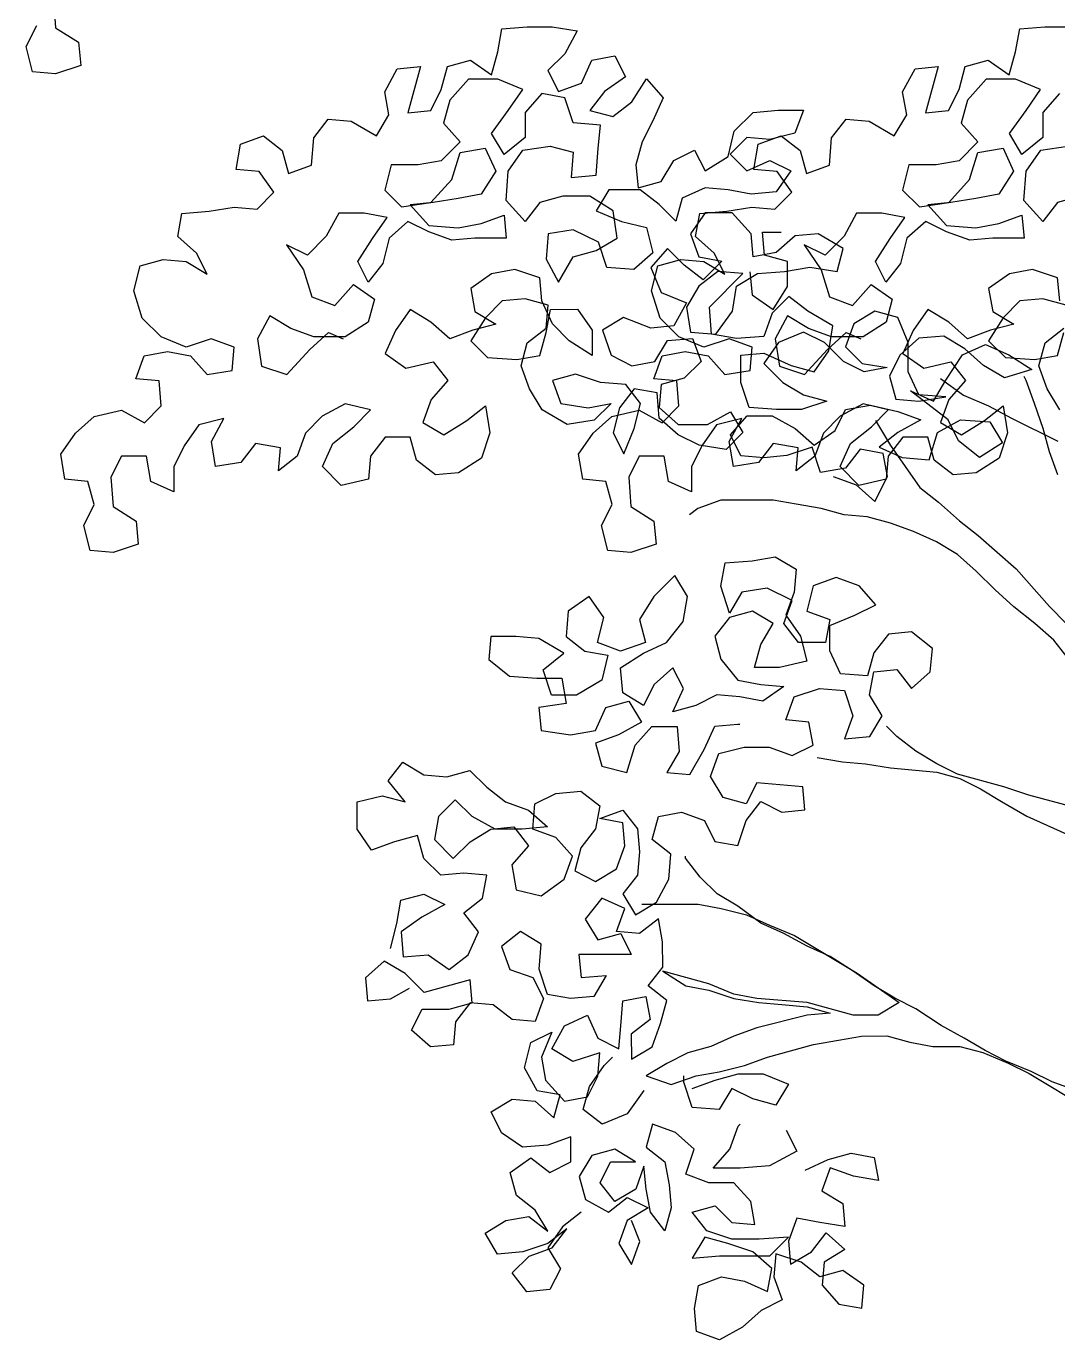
# Model space of a CAD drawing. Header units: millimetres. Extents: x 87938 to 265635, y 330093 to 434310.
# Drawn here: x 104933 to 106583, y 370628 to 372728 of the extents above; entities that cross this region are included whole.
import ezdxf

# ---------------------------------------------------------------- set-up
doc = ezdxf.new("R2010")
doc.units = ezdxf.units.MM

# ---------------------------------------------------------------- blocks, each defined once
blk = doc.blocks.new('A$C2800069E')
for p, q in [((61.8, 5793.3), (64.4, 5757.3)), ((28.4, 5734.1), (41.2, 5759.8)), ((64.4, 5757.3), (92.7, 5739.3)), ((608.3, 5727.6), (613.4, 5755.9)), ((613.4, 5755.9), (644.3, 5758.5)), ((644.3, 5758.5), (675.2, 5758.5)), ((675.2, 5758.5), (706.1, 5753.4)), ((706.1, 5753.4), (690.7, 5725.1)), ((1245.2, 5727.6), (1250.3, 5755.9)), ((1250.3, 5755.9), (1281.2, 5758.5)), ((1281.2, 5758.5), (1312.1, 5758.5)), ((36.1, 5703.2), (28.4, 5734.1)), ((92.7, 5739.3), (95.3, 5711)), ((546.6, 5709.5), (574.9, 5717.3)), ((574.9, 5717.3), (600.6, 5699.3)), ((600.6, 5699.3), (608.3, 5727.6)), ((690.7, 5725.1), (670.1, 5704.5)), ((711.3, 5689.1), (724.2, 5717.4)), ((724.2, 5717.4), (752.5, 5722.6)), ((752.5, 5722.6), (765.4, 5696.8)), ((1183.4, 5709.5), (1211.7, 5717.3)), ((1211.7, 5717.3), (1237.5, 5699.3)), ((1237.5, 5699.3), (1245.2, 5727.6)), ((64.5, 5700.6), (36.1, 5703.2)), ((95.3, 5711), (64.5, 5700.6)), ((469.4, 5678.6), (484.8, 5706.9)), ((484.8, 5706.9), (513.1, 5709.5)), ((513.1, 5709.5), (497.7, 5652.8)), ((538.9, 5681.2), (546.6, 5709.5)), ((670.1, 5704.5), (683, 5678.8)), ((1106.2, 5678.6), (1121.6, 5706.9)), ((1121.6, 5706.9), (1150, 5709.5)), ((1150, 5709.5), (1134.6, 5652.8)), ((1175.7, 5681.2), (1183.4, 5709.5)), ((572.3, 5694.1), (549.2, 5668.3)), ((608.3, 5694.1), (572.3, 5694.1)), ((639.3, 5681.3), (608.3, 5694.1)), ((683, 5678.8), (711.3, 5689.1)), ((765.4, 5696.8), (739.6, 5678.8)), ((773.1, 5666), (791.1, 5694.3)), ((791.1, 5694.3), (811.7, 5671.1)), ((1209.2, 5694.1), (1186, 5668.3)), ((1245.2, 5694.1), (1209.2, 5694.1)), ((1276.1, 5681.3), (1245.2, 5694.1)), ((474.5, 5650.2), (469.4, 5678.6)), ((526, 5655.4), (538.9, 5681.2)), ((549.2, 5668.3), (541.5, 5640)), ((621.3, 5655.5), (639.3, 5681.3)), ((662.4, 5676.2), (641.9, 5653)), ((690.7, 5671), (662.4, 5676.2)), ((701.1, 5640.2), (690.7, 5671)), ((739.6, 5678.8), (721.6, 5655.6)), ((811.7, 5671.1), (798.9, 5642.8)), ((1111.4, 5650.2), (1106.2, 5678.6)), ((1162.9, 5655.4), (1175.7, 5681.2)), ((1186, 5668.3), (1178.3, 5640)), ((1258.1, 5655.5), (1276.1, 5681.3)), ((1299.3, 5676.2), (1278.7, 5653)), ((497.7, 5652.8), (526, 5655.4)), ((600.7, 5627.2), (621.3, 5655.5)), ((641.9, 5653), (641.9, 5622.1)), ((721.6, 5655.6), (750, 5647.9)), ((750, 5647.9), (773.1, 5666)), ((899.3, 5630), (922.4, 5653.2)), ((922.4, 5653.2), (953.3, 5655.8)), ((953.3, 5655.8), (984.2, 5655.9)), ((984.2, 5655.9), (973.9, 5627.5)), ((1134.6, 5652.8), (1162.9, 5655.4)), ((1237.6, 5627.2), (1258.1, 5655.5)), ((1278.7, 5653), (1278.7, 5622.1)), ((381.9, 5621.8), (399.9, 5645)), ((399.9, 5645), (428.2, 5642.5)), ((428.2, 5642.5), (459.1, 5624.5)), ((459.1, 5624.5), (474.5, 5650.2)), ((541.5, 5640), (562.1, 5616.9)), ((734.5, 5637.6), (701.1, 5640.2)), ((732, 5609.3), (734.5, 5637.6)), ((798.9, 5642.8), (786, 5617.1)), ((1018.8, 5621.8), (1036.8, 5645)), ((1036.8, 5645), (1065.1, 5642.5)), ((1065.1, 5642.5), (1096, 5624.5)), ((1096, 5624.5), (1111.4, 5650.2)), ((1178.3, 5640), (1199, 5616.9)), ((291.8, 5614), (320.1, 5624.4)), ((320.1, 5624.4), (343.3, 5606.4)), ((379.3, 5588.4), (381.9, 5621.8)), ((616.2, 5601.5), (600.7, 5627.2)), ((641.9, 5622.1), (616.2, 5601.5)), ((891.6, 5599.1), (899.3, 5630)), ((914.7, 5622.3), (894.2, 5601.7)), ((943.1, 5619.8), (914.7, 5622.3)), ((928.7, 5614), (957, 5624.4)), ((973.9, 5627.5), (943.1, 5619.8)), ((957, 5624.4), (980.2, 5606.4)), ((1016.2, 5588.4), (1018.8, 5621.8)), ((1253, 5601.5), (1237.6, 5627.2)), ((1278.7, 5622.1), (1253, 5601.5)), ((286.7, 5583.1), (291.8, 5614)), ((343.3, 5606.4), (351, 5578.1)), ((562.1, 5616.9), (538.9, 5593.7)), ((551.8, 5570.5), (562.1, 5604)), ((562.1, 5604), (593, 5609.2)), ((593, 5609.2), (605.9, 5580.9)), ((621.3, 5580.9), (639.3, 5606.6)), ((639.3, 5606.6), (672.8, 5611.8)), ((672.8, 5611.8), (701.1, 5604.1)), ((701.1, 5604.1), (698.6, 5573.2)), ((729.4, 5575.8), (732, 5609.3)), ((786, 5617.1), (778.3, 5588.7)), ((824.7, 5593.9), (850.4, 5606.8)), ((850.4, 5606.8), (863.3, 5581.1)), ((923.5, 5583.1), (928.7, 5614)), ((980.2, 5606.4), (987.9, 5578.1)), ((1199, 5616.9), (1175.8, 5593.7)), ((1188.7, 5570.5), (1199, 5604)), ((1199, 5604), (1229.8, 5609.2)), ((1229.8, 5609.2), (1242.7, 5580.9)), ((1258.2, 5580.9), (1276.2, 5606.6)), ((1276.2, 5606.6), (1309.6, 5611.8)), ((351, 5578.1), (379.3, 5588.4)), ((477.2, 5588.5), (469.5, 5557.6)), ((510.6, 5588.5), (477.2, 5588.5)), ((538.9, 5593.7), (510.6, 5588.5)), ((778.3, 5588.7), (780.9, 5560.4)), ((809.3, 5568.2), (824.7, 5593.9)), ((863.3, 5581.1), (891.6, 5599.1)), ((894.2, 5601.7), (914.8, 5581.1)), ((914.8, 5581.1), (943.1, 5594)), ((943.1, 5594), (968.8, 5581.2)), ((987.9, 5578.1), (1016.2, 5588.4)), ((1114, 5588.5), (1106.3, 5557.6)), ((1147.5, 5588.5), (1114, 5588.5)), ((1175.8, 5593.7), (1147.5, 5588.5)), ((315, 5580.6), (286.7, 5583.1)), ((333, 5554.9), (315, 5580.6)), ((605.9, 5580.9), (587.9, 5552.5)), ((618.8, 5544.8), (621.3, 5580.9)), ((698.6, 5573.2), (729.4, 5575.8)), ((951.9, 5580.6), (923.5, 5583.1)), ((968.8, 5581.2), (950.8, 5555.4)), ((969.9, 5554.9), (951.9, 5580.6)), ((1242.7, 5580.9), (1224.8, 5552.5)), ((1255.6, 5544.8), (1258.2, 5580.9)), ((469.5, 5557.6), (490.1, 5537)), ((526.1, 5542.2), (551.8, 5570.5)), ((744.9, 5557.8), (729.5, 5532.1)), ((783.5, 5557.9), (744.9, 5557.8)), ((780.9, 5560.4), (809.3, 5568.2)), ((806.7, 5539.9), (783.5, 5557.9)), ((863.3, 5560.5), (835, 5547.6)), ((891.6, 5558), (863.3, 5560.5)), ((920, 5552.8), (891.6, 5558)), ((950.8, 5555.4), (920, 5552.8)), ((1106.3, 5557.6), (1126.9, 5537)), ((1163, 5542.2), (1188.7, 5570.5)), ((312.5, 5534.3), (333, 5554.9)), ((490.1, 5537), (526.1, 5542.2)), ((528.7, 5542.2), (500.4, 5539.6)), ((500.4, 5539.6), (523.6, 5513.9)), ((559.6, 5547.4), (528.7, 5542.2)), ((587.9, 5552.5), (559.6, 5547.4)), ((642, 5519.1), (618.8, 5544.8)), ((660, 5542.3), (642, 5519.1)), ((688.3, 5550), (660, 5542.3)), ((721.7, 5550.1), (688.3, 5550)), ((750.1, 5532.1), (721.7, 5550.1)), ((827.3, 5519.3), (806.7, 5539.9)), ((835, 5547.6), (827.3, 5519.3)), ((949.3, 5534.3), (969.9, 5554.9)), ((1126.9, 5537), (1163, 5542.2)), ((1165.6, 5542.2), (1137.2, 5539.6)), ((1137.2, 5539.6), (1160.4, 5513.9)), ((1196.4, 5547.4), (1165.6, 5542.2)), ((1224.8, 5552.5), (1196.4, 5547.4)), ((1278.8, 5519.1), (1255.6, 5544.8)), ((1296.8, 5542.3), (1278.8, 5519.1)), ((1325.1, 5550), (1296.8, 5542.3)), ((214.7, 5500.7), (219.8, 5529)), ((219.8, 5529), (253.3, 5531.6)), ((253.3, 5531.6), (284.1, 5536.8)), ((284.1, 5536.8), (312.5, 5534.3)), ((412.9, 5529.2), (397.4, 5500.9)), ((443.8, 5529.2), (412.9, 5529.2)), ((472.1, 5524.1), (443.8, 5529.2)), ((454.1, 5498.3), (472.1, 5524.1)), ((587.9, 5516.5), (616.2, 5526.8)), ((616.2, 5526.8), (618.8, 5498.5)), ((729.5, 5532.1), (760.4, 5519.2)), ((755.3, 5498.6), (750.1, 5532.1)), ((863.3, 5529.6), (845.3, 5503.9)), ((851.5, 5500.7), (856.7, 5529)), ((856.7, 5529), (890.1, 5531.6)), ((896.8, 5529.6), (863.3, 5529.6)), ((890.1, 5531.6), (921, 5536.8)), ((920, 5503.9), (896.8, 5529.6)), ((921, 5536.8), (949.3, 5534.3)), ((1049.7, 5529.2), (1034.3, 5500.9)), ((1080.6, 5529.2), (1049.7, 5529.2)), ((1108.9, 5524.1), (1080.6, 5529.2)), ((1090.9, 5498.3), (1108.9, 5524.1)), ((1224.8, 5516.5), (1253.1, 5526.8)), ((1253.1, 5526.8), (1255.7, 5498.5)), ((497.8, 5519), (474.7, 5498.4)), ((523.6, 5506.1), (497.8, 5519)), ((523.6, 5513.9), (559.6, 5511.3)), ((559.6, 5511.3), (587.9, 5516.5)), ((701.2, 5508.9), (670.3, 5503.7)), ((732.1, 5493.5), (701.2, 5508.9)), ((760.4, 5519.2), (791.3, 5511.5)), ((791.3, 5511.5), (799, 5480.6)), ((1134.7, 5519), (1111.5, 5498.4)), ((1160.4, 5506.1), (1134.7, 5519)), ((1160.4, 5513.9), (1196.5, 5511.3)), ((1196.5, 5511.3), (1224.8, 5516.5)), ((237.9, 5480.1), (214.7, 5500.7)), ((397.4, 5500.9), (374.3, 5477.7)), ((436.1, 5470), (454.1, 5498.3)), ((474.7, 5498.4), (467, 5467.5)), ((551.9, 5495.9), (523.6, 5506.1)), ((580.2, 5498.5), (551.9, 5495.9)), ((618.8, 5498.5), (580.2, 5498.5)), ((670.3, 5503.7), (667.8, 5472.8)), ((729.5, 5483.2), (755.3, 5498.6)), ((742.4, 5462.6), (732.1, 5493.5)), ((845.3, 5503.9), (855.7, 5475.5)), ((874.7, 5480.1), (851.5, 5500.7)), ((922.6, 5475.6), (920, 5503.9)), ((936.5, 5477.6), (933.9, 5505.9)), ((933.9, 5505.9), (957.1, 5505.9)), ((974.1, 5501.4), (950.9, 5480.8)), ((1002.4, 5504), (974.1, 5501.4)), ((1033.3, 5486), (1002.4, 5504)), ((1034.3, 5500.9), (1011.2, 5477.7)), ((1072.9, 5470), (1090.9, 5498.3)), ((1111.5, 5498.4), (1103.8, 5467.5)), ((1188.8, 5495.9), (1160.4, 5506.1)), ((1217.1, 5498.5), (1188.8, 5495.9)), ((1255.7, 5498.5), (1217.1, 5498.5)), ((250.8, 5454.4), (237.9, 5480.1)), ((374.3, 5477.7), (348.5, 5490.5)), ((348.5, 5490.5), (369.2, 5459.7)), ((683.2, 5444.5), (701.2, 5475.4)), ((701.2, 5475.4), (729.5, 5483.2)), ((799, 5480.6), (775.9, 5460)), ((817, 5485.8), (796.5, 5462.6)), ((837.7, 5465.2), (817, 5485.8)), ((855.7, 5475.5), (884, 5470.4)), ((887.6, 5454.4), (874.7, 5480.1)), ((950.9, 5480.8), (922.6, 5475.6)), ((964.8, 5469.9), (936.5, 5477.6)), ((1011.2, 5477.7), (985.4, 5490.5)), ((985.4, 5490.5), (1006, 5459.7)), ((1025.6, 5457.7), (1033.3, 5486)), ((160.7, 5433.7), (168.4, 5464.6)), ((168.4, 5464.6), (196.7, 5472.4)), ((196.7, 5472.4), (225, 5469.8)), ((225, 5469.8), (250.8, 5454.4)), ((369.2, 5459.7), (379.5, 5426.2)), ((449, 5444.3), (436.1, 5470)), ((467, 5467.5), (449, 5444.3)), ((629.2, 5459.9), (600.8, 5454.7)), ((660.1, 5449.6), (629.2, 5459.9)), ((667.8, 5472.8), (683.2, 5444.5)), ((775.9, 5460), (742.4, 5462.6)), ((796.5, 5462.6), (809.4, 5431.7)), ((797.5, 5433.7), (805.2, 5464.6)), ((805.2, 5464.6), (833.5, 5472.4)), ((833.5, 5472.4), (861.9, 5469.8)), ((860.8, 5447.2), (837.7, 5465.2)), ((884, 5470.4), (860.8, 5447.2)), ((861.9, 5469.8), (887.6, 5454.4)), ((961.2, 5457.6), (992.1, 5462.8)), ((964.9, 5439), (964.8, 5469.9)), ((992.1, 5462.8), (1025.6, 5457.7)), ((1006, 5459.7), (1016.4, 5426.2)), ((1085.8, 5444.3), (1072.9, 5470)), ((1103.8, 5467.5), (1085.8, 5444.3)), ((1266, 5459.9), (1237.7, 5454.7)), ((1296.9, 5449.6), (1266, 5459.9)), ((600.8, 5454.7), (575.1, 5436.7)), ((662.7, 5421.3), (660.1, 5449.6)), ((878.9, 5457.6), (855.7, 5439.5)), ((868.6, 5413.8), (909.7, 5455)), ((909.7, 5455), (878.9, 5457.6)), ((902, 5439.6), (927.8, 5455)), ((918.5, 5457), (921.1, 5428.7)), ((927.8, 5455), (961.2, 5457.6)), ((1237.7, 5454.7), (1212, 5436.7)), ((1299.5, 5421.3), (1296.9, 5449.6)), ((171, 5400.3), (160.7, 5433.7)), ((379.5, 5426.2), (407.8, 5415.9)), ((407.8, 5415.9), (431, 5441.7)), ((431, 5441.7), (456.7, 5423.7)), ((575.1, 5436.7), (580.3, 5408.4)), ((807.9, 5400.3), (797.5, 5433.7)), ((809.4, 5431.7), (840.3, 5418.9)), ((855.7, 5439.5), (840.3, 5413.8)), ((896.9, 5408.7), (902, 5439.6)), ((921.1, 5428.7), (946.9, 5410.7)), ((966.4, 5426.7), (945.8, 5406.1)), ((946.9, 5410.7), (964.9, 5439)), ((989.6, 5408.7), (966.4, 5426.7)), ((1016.4, 5426.2), (1044.7, 5415.9)), ((1044.7, 5415.9), (1067.8, 5441.7)), ((1067.8, 5441.7), (1093.6, 5423.7)), ((1212, 5436.7), (1217.2, 5408.4)), ((456.7, 5423.7), (449, 5395.4)), ((500.5, 5410.9), (482.5, 5385.1)), ((526.2, 5395.4), (500.5, 5410.9)), ((613.7, 5421.3), (593.2, 5400.7)), ((642.1, 5423.9), (613.7, 5421.3)), ((670.4, 5416.2), (642.1, 5423.9)), ((675.6, 5393), (662.7, 5421.3)), ((667.8, 5387.9), (670.4, 5416.2)), ((667.8, 5382.7), (673, 5411)), ((673, 5411), (706.4, 5411.1)), ((706.4, 5411.1), (724.5, 5385.3)), ((840.3, 5418.9), (824.9, 5390.6)), ((840.3, 5413.8), (845.5, 5382.9)), ((871.2, 5380.3), (868.6, 5413.8)), ((1093.6, 5423.7), (1085.9, 5395.4)), ((1137.4, 5410.9), (1119.4, 5385.1)), ((1163.1, 5395.4), (1137.4, 5410.9)), ((1250.6, 5421.3), (1230, 5400.7)), ((1278.9, 5423.9), (1250.6, 5421.3)), ((1307.3, 5416.2), (1278.9, 5423.9)), ((194.2, 5377.1), (171, 5400.3)), ((328, 5403), (312.6, 5374.7)), ((353.8, 5387.6), (328, 5403)), ((449, 5395.4), (420.7, 5377.3)), ((549.4, 5374.9), (526.2, 5395.4)), ((593.2, 5400.7), (575.2, 5372.3)), ((580.3, 5408.4), (606, 5392.9)), ((763.1, 5400.8), (737.3, 5385.3)), ((796.5, 5388), (763.1, 5400.8)), ((831.1, 5377.1), (807.9, 5400.3)), ((876.4, 5380.3), (896.9, 5408.7)), ((945.8, 5406.1), (935.6, 5377.8)), ((964.9, 5403), (949.5, 5374.7)), ((990.7, 5387.6), (964.9, 5403)), ((1020.5, 5390.8), (989.6, 5408.7)), ((1072, 5408.8), (1046.2, 5393.3)), ((1085.9, 5395.4), (1057.6, 5377.3)), ((1100.3, 5401.1), (1072, 5408.8)), ((1113.2, 5370.2), (1100.3, 5401.1)), ((1186.3, 5374.9), (1163.1, 5395.4)), ((1230, 5400.7), (1212, 5372.3)), ((1217.2, 5408.4), (1242.9, 5392.9)), ((382.1, 5377.3), (353.8, 5387.6)), ((377, 5361.8), (400.1, 5382.5)), ((400.1, 5382.5), (418.1, 5374.8)), ((482.5, 5385.1), (469.7, 5356.8)), ((577.7, 5385.2), (549.4, 5374.9)), ((606, 5392.9), (577.7, 5385.2)), ((644.7, 5369.8), (667.8, 5387.9)), ((660.1, 5354.4), (667.8, 5382.7)), ((696.2, 5372.4), (675.6, 5393)), ((724.5, 5385.3), (724.5, 5354.4)), ((737.3, 5385.3), (747.7, 5354.5)), ((824.9, 5390.6), (796.5, 5388)), ((845.5, 5382.9), (876.4, 5380.3)), ((902.1, 5375.2), (871.2, 5380.3)), ((935.6, 5377.8), (902.1, 5375.2)), ((984.5, 5383), (953.6, 5370.1)), ((1010.2, 5370.1), (984.5, 5383)), ((1019, 5377.3), (990.7, 5387.6)), ((1013.8, 5361.8), (1037, 5382.5)), ((1015.4, 5359.9), (1020.5, 5390.8)), ((1046.2, 5393.3), (1036, 5365)), ((1037, 5382.5), (1055, 5374.8)), ((1119.4, 5385.1), (1106.5, 5356.8)), ((1156.9, 5378), (1126.1, 5375.4)), ((1182.7, 5362.6), (1156.9, 5378)), ((1214.6, 5385.2), (1186.3, 5374.9)), ((1242.9, 5392.9), (1214.6, 5385.2)), ((1281.6, 5369.8), (1304.7, 5387.9)), ((1297, 5354.4), (1304.7, 5382.7)), ((225.1, 5364.3), (194.2, 5377.1)), ((256, 5374.6), (225.1, 5364.3)), ((284.3, 5364.3), (256, 5374.6)), ((281.8, 5336), (284.3, 5364.3)), ((312.6, 5374.7), (317.8, 5341.2)), ((348.7, 5330.9), (377, 5361.8)), ((420.7, 5377.3), (382.1, 5377.3)), ((575.2, 5372.3), (595.8, 5351.7)), ((637, 5341.5), (644.7, 5369.8)), ((724.5, 5354.4), (696.2, 5372.4)), ((801.7, 5346.8), (817.2, 5372.5)), ((817.2, 5372.5), (848, 5375.1)), ((862, 5364.3), (831.1, 5377.1)), ((848, 5375.1), (858.4, 5346.8)), ((892.8, 5374.6), (862, 5364.3)), ((921.2, 5364.3), (892.8, 5374.6)), ((918.6, 5336), (921.2, 5364.3)), ((953.6, 5370.1), (935.6, 5344.3)), ((949.5, 5374.7), (954.7, 5341.2)), ((985.6, 5330.9), (1013.8, 5361.8)), ((1033.4, 5347), (1010.2, 5370.1)), ((1057.6, 5377.3), (1019, 5377.3)), ((1036, 5365), (1056.6, 5344.4)), ((1126.1, 5375.4), (1102.9, 5354.8)), ((1113.2, 5334.2), (1113.2, 5370.2)), ((1180.1, 5354.9), (1208.4, 5367.8)), ((1205.9, 5342), (1182.7, 5362.6)), ((1208.4, 5367.8), (1236.8, 5354.9)), ((1212, 5372.3), (1232.7, 5351.7)), ((1273.9, 5341.5), (1281.6, 5369.8)), ((163.3, 5325.6), (173.6, 5353.9)), ((173.6, 5353.9), (201.9, 5359.1)), ((201.9, 5359.1), (230.3, 5354)), ((230.3, 5354), (250.9, 5330.8)), ((469.7, 5356.8), (495.4, 5338.8)), ((495.4, 5338.8), (528.9, 5346.5)), ((528.9, 5346.5), (546.9, 5323.4)), ((595.8, 5351.7), (631.8, 5349.2)), ((631.8, 5349.2), (660.1, 5354.4)), ((747.7, 5354.5), (773.4, 5341.6)), ((773.4, 5341.6), (801.7, 5346.8)), ((800.2, 5325.6), (810.5, 5353.9)), ((810.5, 5353.9), (838.8, 5359.1)), ((858.4, 5346.8), (837.8, 5326.2)), ((838.8, 5359.1), (867.1, 5354)), ((867.1, 5354), (887.7, 5330.8)), ((907.3, 5354.6), (935.6, 5357.2)), ((907.3, 5321.1), (907.3, 5354.6)), ((935.6, 5357.2), (969.1, 5341.8)), ((997.4, 5334.1), (1015.4, 5359.9)), ((1059.2, 5334.2), (1033.4, 5347)), ((1102.9, 5354.8), (1090.1, 5329)), ((1106.5, 5356.8), (1132.3, 5338.8)), ((1132.3, 5338.8), (1165.7, 5346.5)), ((1159.6, 5323.9), (1180.1, 5354.9)), ((1165.7, 5346.5), (1183.8, 5323.4)), ((1232.7, 5351.7), (1268.7, 5349.2)), ((1236.8, 5354.9), (1265.1, 5336.9)), ((1268.7, 5349.2), (1297, 5354.4)), ((250.9, 5330.8), (281.8, 5336)), ((317.8, 5341.2), (348.7, 5330.9)), ((647.3, 5313.2), (637, 5341.5)), ((703.9, 5331.3), (675.6, 5323.5)), ((734.8, 5321), (703.9, 5331.3)), ((887.7, 5330.8), (918.6, 5336)), ((935.6, 5344.3), (958.8, 5321.2)), ((954.7, 5341.2), (985.6, 5330.9)), ((969.1, 5341.8), (997.4, 5334.1)), ((1056.6, 5344.4), (1087.5, 5339.3)), ((1087.5, 5339.3), (1059.2, 5334.2)), ((1126.1, 5305.9), (1113.2, 5334.2)), ((1231.6, 5326.6), (1205.9, 5342)), ((1265.1, 5336.9), (1231.6, 5326.6)), ((1284.2, 5313.2), (1273.9, 5341.5)), ((191.7, 5323.1), (163.3, 5325.6)), ((194.3, 5292.2), (191.7, 5323.1)), ((546.9, 5323.4), (526.3, 5300.2)), ((662.8, 5287.5), (647.3, 5313.2)), ((675.6, 5323.5), (685.9, 5295.2)), ((765.7, 5318.4), (734.8, 5321)), ((776, 5313.3), (758, 5290.1)), ((783.8, 5295.3), (765.7, 5318.4)), ((804.3, 5308.2), (776, 5313.3)), ((828.5, 5323.1), (800.2, 5325.6)), ((809.5, 5318.5), (806.9, 5290.2)), ((837.8, 5326.2), (809.5, 5318.5)), ((831.1, 5292.2), (828.5, 5323.1)), ((917.6, 5290.3), (907.3, 5321.1)), ((958.8, 5321.2), (984.5, 5305.8)), ((1090.1, 5329), (1097.8, 5300.7)), ((1144.1, 5298.2), (1159.6, 5323.9)), ((1152.9, 5325.9), (1181.2, 5305.4)), ((1183.8, 5323.4), (1163.2, 5300.2)), ((1258.4, 5323.5), (1255.8, 5328.6)), ((1268.7, 5295.1), (1258.4, 5323.5)), ((1299.6, 5287.5), (1284.2, 5313.2)), ((526.3, 5300.2), (516.1, 5271.9)), ((806.9, 5277.3), (804.3, 5308.2)), ((1012.9, 5298.1), (982, 5287.7)), ((984.5, 5305.8), (1012.9, 5298.1)), ((1097.8, 5300.7), (1126.1, 5298.2)), ((1162.2, 5275), (1115.8, 5311)), ((1115.8, 5311), (1144.1, 5298.2)), ((1159.6, 5303.4), (1126.1, 5305.9)), ((1126.1, 5298.2), (1159.6, 5303.4)), ((1163.2, 5300.2), (1152.9, 5271.9)), ((1181.2, 5305.4), (1212.1, 5292.5)), ((111.9, 5279.2), (145.4, 5287)), ((145.4, 5287), (173.7, 5271.6)), ((173.7, 5271.6), (194.3, 5292.2)), ((420.8, 5295), (392.5, 5279.5)), ((451.7, 5287.3), (420.8, 5295)), ((431.1, 5266.6), (451.7, 5287.3)), ((570.1, 5274.5), (593.3, 5292.5)), ((593.3, 5292.5), (598.4, 5259.1)), ((693.7, 5269.5), (662.8, 5287.5)), ((685.9, 5295.2), (719.4, 5290.1)), ((719.4, 5290.1), (747.7, 5295.3)), ((747.7, 5295.3), (727.1, 5274.6)), ((748.8, 5279.2), (782.2, 5287)), ((758, 5290.1), (750.3, 5259.2)), ((776.1, 5264.4), (783.8, 5295.3)), ((782.2, 5287), (810.6, 5271.6)), ((806.9, 5290.2), (830.1, 5269.6)), ((810.6, 5271.6), (831.1, 5292.2)), ((866.2, 5269.6), (894.5, 5285.1)), ((894.5, 5285.1), (909.9, 5259.4)), ((951.1, 5287.7), (917.6, 5290.3)), ((982, 5287.7), (951.1, 5287.7)), ((1023.2, 5262), (1036, 5287.8)), ((1057.7, 5295), (1029.4, 5279.5)), ((1036, 5287.8), (1066.9, 5293)), ((1088.6, 5287.3), (1057.7, 5295)), ((1066.9, 5293), (1100.4, 5285.3)), ((1068, 5266.6), (1088.6, 5287.3)), ((1100.4, 5285.3), (1128.7, 5275)), ((1207, 5274.5), (1230.1, 5292.5)), ((1212.1, 5292.5), (1240.4, 5277.1)), ((1230.1, 5292.5), (1235.3, 5259.1)), ((1279.1, 5264.3), (1268.7, 5295.1)), ((88.8, 5258.6), (111.9, 5279.2)), ((240.6, 5269), (222.6, 5243.3)), ((271.5, 5276.8), (240.6, 5269)), ((256.1, 5248.5), (271.5, 5276.8)), ((392.5, 5279.5), (371.9, 5258.9)), ((405.4, 5246), (431.1, 5266.6)), ((516.1, 5271.9), (541.8, 5256.5)), ((541.8, 5256.5), (570.1, 5274.5)), ((727.1, 5274.6), (693.7, 5269.5)), ((725.6, 5258.6), (748.8, 5279.2)), ((830.1, 5256.7), (806.9, 5277.3)), ((830.1, 5269.6), (866.2, 5269.6)), ((877.5, 5269), (859.5, 5243.3)), ((908.4, 5276.8), (877.5, 5269)), ((893, 5248.5), (908.4, 5276.8)), ((894.5, 5256.8), (915.1, 5280)), ((915.1, 5280), (945.9, 5280)), ((945.9, 5280), (974.3, 5264.6)), ((1029.4, 5279.5), (1008.8, 5258.9)), ((1042.3, 5246), (1068, 5266.6)), ((1073.1, 5274.4), (1091.2, 5243.5)), ((1128.7, 5275), (1100.4, 5259.5)), ((1149.3, 5259.6), (1177.6, 5275.1)), ((1152.9, 5271.9), (1178.7, 5256.5)), ((1175.1, 5249.3), (1162.2, 5275)), ((1177.6, 5275.1), (1213.7, 5272.5)), ((1178.7, 5256.5), (1207, 5274.5)), ((1213.7, 5272.5), (1229.1, 5246.8)), ((1240.4, 5277.1), (1297.1, 5248.8)), ((70.8, 5232.9), (88.8, 5258.6)), ((261.3, 5217.6), (256.1, 5248.5)), ((371.9, 5258.9), (361.6, 5230.5)), ((469.7, 5253.8), (451.7, 5230.6)), ((500.6, 5253.8), (469.7, 5253.8)), ((508.4, 5225.5), (500.6, 5253.8)), ((598.4, 5259.1), (588.2, 5228.2)), ((707.6, 5232.9), (725.6, 5258.6)), ((750.3, 5259.2), (763.2, 5233.5)), ((763.2, 5233.5), (776.1, 5264.4)), ((855.9, 5243.9), (830.1, 5256.7)), ((909.9, 5259.4), (889.4, 5238.8)), ((898.1, 5217.6), (893, 5248.5)), ((907.4, 5231), (894.5, 5256.8)), ((974.3, 5264.6), (997.5, 5244)), ((997.5, 5244), (1023.2, 5262)), ((1008.8, 5258.9), (998.5, 5230.5)), ((1100.4, 5259.5), (1077.3, 5241.5)), ((1106.6, 5253.8), (1088.6, 5230.6)), ((1137.5, 5253.8), (1106.6, 5253.8)), ((1145.3, 5225.5), (1137.5, 5253.8)), ((1139.1, 5226.1), (1149.3, 5259.6)), ((1200.8, 5228.7), (1175.1, 5249.3)), ((1235.3, 5259.1), (1225, 5228.2)), ((1286.8, 5236), (1279.1, 5264.3)), ((75.9, 5202), (70.8, 5232.9)), ((222.6, 5243.3), (209.8, 5217.5)), ((310.2, 5245.9), (292.2, 5222.8)), ((341, 5240.8), (310.2, 5245.9)), ((338.5, 5212.5), (341, 5240.8)), ((392.6, 5217.7), (405.4, 5246)), ((712.8, 5202), (707.6, 5232.9)), ((859.5, 5243.3), (846.7, 5217.5)), ((889.4, 5238.8), (855.9, 5243.9)), ((947, 5245.9), (929, 5222.8)), ((977.9, 5240.8), (947, 5245.9)), ((994.9, 5241.4), (964, 5231.1)), ((975.4, 5212.5), (977.9, 5240.8)), ((1005.2, 5210.5), (994.9, 5241.4)), ((1029.4, 5217.7), (1042.3, 5246)), ((1054.1, 5238.9), (1036.1, 5215.7)), ((1082.4, 5233.8), (1054.1, 5238.9)), ((1077.3, 5241.5), (1105.6, 5228.7)), ((1087.6, 5205.5), (1082.4, 5233.8)), ((1091.2, 5243.5), (1127.3, 5192.1)), ((1229.1, 5246.8), (1200.8, 5228.7)), ((1297.1, 5207.7), (1286.8, 5236)), ((145.4, 5230.3), (132.6, 5204.6)), ((176.3, 5230.4), (145.4, 5230.3)), ((181.5, 5199.5), (176.3, 5230.4)), ((209.8, 5217.5), (209.8, 5186.6)), ((292.2, 5222.8), (261.3, 5217.6)), ((361.6, 5230.5), (338.5, 5212.5)), ((415.7, 5194.6), (392.6, 5217.7)), ((451.7, 5230.6), (449.2, 5202.3)), ((531.6, 5207.5), (508.4, 5225.5)), ((588.2, 5228.2), (559.9, 5210.1)), ((782.3, 5230.3), (769.4, 5204.6)), ((813.2, 5230.4), (782.3, 5230.3)), ((818.4, 5199.5), (813.2, 5230.4)), ((846.7, 5217.5), (846.7, 5186.6)), ((929, 5222.8), (898.1, 5217.6)), ((935.7, 5228.5), (907.4, 5231)), ((964, 5231.1), (935.7, 5228.5)), ((998.5, 5230.5), (975.4, 5212.5)), ((1052.6, 5194.6), (1029.4, 5217.7)), ((1088.6, 5230.6), (1086.1, 5202.3)), ((1105.6, 5228.7), (1139.1, 5226.1)), ((1168.4, 5207.5), (1145.3, 5225.5)), ((1225, 5228.2), (1196.7, 5210.1)), ((104.3, 5199.4), (75.9, 5202)), ((132.6, 5204.6), (135.2, 5168.6)), ((449.2, 5202.3), (415.7, 5194.6)), ((559.9, 5210.1), (531.6, 5207.5)), ((741.1, 5199.4), (712.8, 5202)), ((769.4, 5204.6), (772, 5168.6)), ((1036.1, 5215.7), (1005.2, 5210.5)), ((1020.7, 5205.4), (1049, 5195.1)), ((1086.1, 5202.3), (1052.6, 5194.6)), ((1072.2, 5174.6), (1087.6, 5205.5)), ((1196.7, 5210.1), (1168.4, 5207.5)), ((112, 5171.1), (104.3, 5199.4)), ((209.8, 5186.6), (181.5, 5199.5)), ((748.9, 5171.1), (741.1, 5199.4)), ((846.7, 5186.6), (818.4, 5199.5)), ((1049, 5195.1), (1072.2, 5174.6)), ((1127.3, 5192.1), (1150.4, 5174.1)), ((99.2, 5145.4), (112, 5171.1)), ((135.2, 5168.6), (163.5, 5150.6)), ((736, 5145.4), (748.9, 5171.1)), ((772, 5168.6), (800.4, 5150.6)), ((882.7, 5176.4), (854.4, 5166.1)), ((947.1, 5176.4), (882.7, 5176.4)), ((975.4, 5171.3), (947.1, 5176.4)), ((1006.3, 5166.2), (975.4, 5171.3)), ((1150.4, 5174.1), (1176.2, 5150.9)), ((854.4, 5166.1), (844.1, 5158.3)), ((1034.6, 5158.5), (1006.3, 5166.2)), ((1062.9, 5156), (1034.6, 5158.5)), ((1091.3, 5148.3), (1062.9, 5156)), ((106.9, 5114.5), (99.2, 5145.4)), ((163.5, 5150.6), (166.1, 5122.3)), ((743.8, 5114.5), (736, 5145.4)), ((800.4, 5150.6), (803, 5122.3)), ((1119.6, 5138), (1091.3, 5148.3)), ((1147.9, 5125.1), (1119.6, 5138)), ((1176.2, 5150.9), (1199.4, 5132.9)), ((166.1, 5122.3), (135.2, 5111.9)), ((803, 5122.3), (772.1, 5111.9)), ((1173.7, 5109.7), (1147.9, 5125.1)), ((1199.4, 5132.9), (1245.8, 5091.8)), ((135.2, 5111.9), (106.9, 5114.5)), ((772.1, 5111.9), (743.8, 5114.5)), ((921.4, 5101.8), (949.7, 5106.9)), ((949.7, 5106.9), (975.5, 5091.5)), ((1196.9, 5089.1), (1173.7, 5109.7)), ((882.8, 5070.8), (887.9, 5099.2)), ((887.9, 5099.2), (921.4, 5101.8)), ((975.5, 5091.5), (972.9, 5063.2)), ((1220, 5066), (1196.9, 5089.1)), ((1245.8, 5091.8), (1287, 5045.5)), ((826.2, 5083.7), (800.5, 5057.9)), ((841.6, 5057.9), (826.2, 5083.7)), ((893.2, 5037.4), (882.8, 5070.8)), ((996.1, 5070.9), (988.4, 5040)), ((1024.4, 5081.3), (996.1, 5070.9)), ((1052.7, 5071), (1024.4, 5081.3)), ((1073.3, 5047.8), (1052.7, 5071)), ((720.7, 5057.8), (694.9, 5039.8)), ((738.7, 5032.1), (720.7, 5057.8)), ((800.5, 5057.9), (782.5, 5029.6)), ((836.5, 5027), (841.6, 5057.9)), ((908.6, 5063.1), (893.2, 5037.4)), ((939.5, 5068.3), (908.6, 5063.1)), ((970.4, 5052.9), (939.5, 5068.3)), ((972.9, 5063.2), (962.7, 5034.9)), ((1243.2, 5045.4), (1220, 5066)), ((694.9, 5039.8), (692.4, 5008.9)), ((921.5, 5040), (893.2, 5032.2)), ((947.2, 5024.6), (921.5, 5040)), ((960.1, 5024.6), (970.4, 5052.9)), ((988.4, 5040), (1016.7, 5029.8)), ((1047.6, 5035), (1073.3, 5047.8)), ((1269, 5024.9), (1243.2, 5045.4)), ((1287, 5045.5), (1307.6, 5024.9)), ((731, 5001.2), (738.7, 5032.1)), ((782.5, 5029.6), (790.2, 5001.3)), ((816, 5001.3), (836.5, 5027)), ((893.2, 5032.2), (875.2, 5009.1)), ((931.8, 4998.8), (947.2, 5024.6)), ((978.1, 5001.4), (960.1, 5024.6)), ((962.7, 5034.9), (980.7, 5009.1)), ((1016.7, 5029.8), (1011.6, 5001.5)), ((1016.7, 5022.1), (1047.6, 5035)), ((1292.2, 5004.3), (1269, 5024.9)), ((599.7, 5008.8), (597.2, 4980.5)), ((630.6, 5008.8), (599.7, 5008.8)), ((658.9, 5006.3), (630.6, 5008.8)), ((689.8, 4988.3), (658.9, 5006.3)), ((692.4, 5008.9), (715.6, 4990.9)), ((875.2, 5009.1), (882.9, 4980.7)), ((980.7, 5009.1), (988.5, 4978.3)), ((1016.8, 4991.2), (1016.7, 5022.1)), ((1088.8, 5011.8), (1070.8, 4988.6)), ((1117.1, 5014.4), (1088.8, 5011.8)), ((1142.9, 4993.9), (1117.1, 5014.4)), ((715.6, 4990.9), (743.9, 4985.8)), ((759.3, 4990.9), (731, 5001.2)), ((790.2, 5001.3), (759.3, 4990.9)), ((787.7, 4988.4), (816, 5001.3)), ((924.1, 4970.5), (931.8, 4998.8)), ((1011.6, 5001.5), (978.1, 5001.4)), ((1029.7, 4962.9), (1016.8, 4991.2)), ((1140.3, 4965.5), (1142.9, 4993.9)), ((1310.2, 4981.1), (1292.2, 5004.3)), ((597.2, 4980.5), (622.9, 4959.9)), ((664.1, 4967.7), (689.8, 4988.3)), ((743.9, 4985.8), (736.2, 4954.9)), ((759.4, 4970.3), (787.7, 4988.4)), ((882.9, 4980.7), (903.5, 4955)), ((988.5, 4978.3), (955, 4970.5)), ((1070.8, 4988.6), (1063.1, 4960.3)), ((622.9, 4959.9), (656.4, 4957.4)), ((674.4, 4936.8), (664.1, 4967.7)), ((762, 4939.4), (759.4, 4970.3)), ((823.7, 4970.4), (800.6, 4949.8)), ((836.6, 4944.7), (823.7, 4970.4)), ((955, 4970.5), (924.1, 4970.5)), ((1063.1, 4960.3), (1029.7, 4962.9)), ((1065.7, 4937.1), (1070.8, 4965.5)), ((1070.8, 4965.5), (1099.2, 4968.1)), ((1099.2, 4968.1), (1117.2, 4944.9)), ((1117.2, 4944.9), (1140.3, 4965.5)), ((656.4, 4957.4), (687.3, 4957.4)), ((687.3, 4957.4), (692.5, 4926.5)), ((736.2, 4954.9), (705.3, 4936.8)), ((800.6, 4949.8), (787.7, 4924)), ((823.8, 4916.3), (836.6, 4944.7)), ((903.5, 4955), (931.8, 4949.9)), ((931.8, 4949.9), (960.2, 4947.3)), ((960.2, 4947.3), (934.4, 4929.3)), ((973, 4934.5), (1003.9, 4944.8)), ((1003.9, 4944.8), (1034.8, 4942.3)), ((1034.8, 4942.3), (1045.1, 4911.4)), ((692.5, 4926.5), (659, 4921.3)), ((705.3, 4936.8), (674.4, 4936.8)), ((741.4, 4921.4), (769.7, 4929.2)), ((787.7, 4924), (762, 4939.4)), ((769.7, 4929.2), (785.2, 4903.4)), ((877.8, 4937), (852.1, 4924.1)), ((906.1, 4934.4), (877.8, 4937)), ((934.4, 4929.3), (906.1, 4934.4)), ((962.8, 4906.2), (973, 4934.5)), ((1081.2, 4911.4), (1065.7, 4937.1)), ((659, 4921.3), (661.6, 4893)), ((728.5, 4893.1), (741.4, 4921.4)), ((852.1, 4924.1), (823.8, 4916.3)), ((1045.1, 4911.4), (1034.9, 4883.1)), ((1065.8, 4885.7), (1081.2, 4911.4)), ((785.2, 4903.4), (756.9, 4888)), ((777.5, 4875.1), (798, 4898.3)), ((798, 4898.3), (828.9, 4898.3)), ((828.9, 4898.3), (831.5, 4867.4)), ((862.4, 4870), (875.3, 4898.4)), ((875.3, 4898.4), (903.6, 4901)), ((903.6, 4901), (906.1, 4901)), ((991.1, 4903.6), (962.8, 4906.2)), ((996.3, 4875.3), (991.1, 4903.6)), ((1099.2, 4885.7), (1086.3, 4898.6)), ((661.6, 4893), (697.6, 4887.9)), ((697.6, 4887.9), (728.5, 4893.1)), ((756.9, 4888), (728.5, 4877.6)), ((728.5, 4877.6), (736.3, 4849.3)), ((1034.9, 4883.1), (1065.8, 4885.7)), ((1122.4, 4867.7), (1099.2, 4885.7)), ((767.2, 4841.6), (777.5, 4875.1)), ((831.5, 4867.4), (816.1, 4841.7)), ((844.4, 4839.1), (862.4, 4870)), ((870.2, 4836.6), (880.4, 4864.9)), ((880.4, 4864.9), (911.3, 4872.7)), ((911.3, 4872.7), (942.2, 4872.7)), ((942.2, 4872.7), (970.5, 4862.4)), ((970.5, 4862.4), (996.3, 4875.3)), ((1148.2, 4852.3), (1122.4, 4867.7)), ((473.7, 4831.1), (491.7, 4854.2)), ((491.7, 4854.2), (517.5, 4838.8)), ((736.3, 4849.3), (767.2, 4841.6)), ((1001.4, 4859.9), (1032.3, 4854.7)), ((1032.3, 4854.7), (1060.6, 4852.2)), ((1060.6, 4852.2), (1091.5, 4847.1)), ((1091.5, 4847.1), (1148.2, 4842)), ((1173.9, 4839.4), (1148.2, 4852.3)), ((494.4, 4805.3), (473.7, 4831.1)), ((517.5, 4838.8), (545.8, 4836.3)), ((545.8, 4836.3), (574.1, 4844)), ((574.1, 4844), (594.7, 4823.5)), ((816.1, 4841.7), (844.4, 4839.1)), ((885.6, 4810.8), (870.2, 4836.6)), ((926.8, 4828.9), (914, 4803.2)), ((983.4, 4823.8), (926.8, 4828.9)), ((1148.2, 4842), (1176.5, 4834.3)), ((1230.6, 4824), (1173.9, 4839.4)), ((1176.5, 4834.3), (1202.3, 4821.4)), ((435.2, 4805.3), (466, 4813)), ((466, 4813), (494.4, 4805.3)), ((594.7, 4823.5), (617.9, 4805.5)), ((654, 4802.9), (679.7, 4815.8)), ((679.7, 4815.8), (710.6, 4818.4)), ((710.6, 4818.4), (733.8, 4800.4)), ((986, 4795.5), (983.4, 4823.8)), ((1202.3, 4821.4), (1228, 4806)), ((1261.5, 4813.8), (1230.6, 4824)), ((1318.1, 4798.4), (1261.5, 4813.8)), ((435.2, 4771.8), (435.2, 4805.3)), ((556.1, 4808), (535.6, 4787.4)), ((576.8, 4787.4), (556.1, 4808)), ((617.9, 4805.5), (646.3, 4795.2)), ((651.4, 4772), (654, 4802.9)), ((733.8, 4800.4), (728.6, 4772.1)), ((914, 4803.2), (885.6, 4810.8)), ((914, 4782.6), (932, 4805.7)), ((932, 4805.7), (957.7, 4792.9)), ((1228, 4806), (1258.9, 4788)), ((535.6, 4787.4), (530.4, 4759)), ((605.1, 4772), (576.8, 4787.4)), ((646.3, 4795.2), (669.4, 4774.6)), ((733.8, 4785), (762.1, 4795.3)), ((762.1, 4779.8), (733.8, 4785)), ((762.1, 4795.3), (780.1, 4772.1)), ((798.2, 4759.3), (805.9, 4787.6)), ((805.9, 4787.6), (834.2, 4792.8)), ((834.2, 4792.8), (862.5, 4782.5)), ((862.5, 4782.5), (875.4, 4756.8)), ((903.7, 4751.7), (914, 4782.6)), ((957.7, 4792.9), (986, 4795.5)), ((1258.9, 4788), (1343.9, 4749.5)), ((453.2, 4746.1), (435.2, 4771.8)), ((509.8, 4764.2), (481.5, 4756.4)), ((517.6, 4735.9), (509.8, 4764.2)), ((574.2, 4756.5), (599.9, 4772)), ((599.9, 4772), (628.2, 4774.6)), ((638.5, 4772), (605.1, 4772)), ((628.2, 4774.6), (646.3, 4751.4)), ((669.4, 4774.6), (638.5, 4772)), ((679.7, 4761.8), (651.4, 4772)), ((728.6, 4772.1), (710.6, 4748.9)), ((764.7, 4751.5), (762.1, 4779.8)), ((780.1, 4772.1), (782.7, 4743.8)), ((481.5, 4756.4), (453.2, 4746.1)), ((530.4, 4759), (553.6, 4735.9)), ((553.6, 4735.9), (574.2, 4756.5)), ((646.3, 4751.4), (625.7, 4728.2)), ((700.4, 4738.6), (679.7, 4761.8)), ((710.6, 4748.9), (703, 4720.6)), ((754.4, 4723.2), (764.7, 4751.5)), ((821.3, 4741.3), (798.2, 4759.3)), ((875.4, 4756.8), (903.7, 4751.7)), ((538.2, 4715.3), (517.6, 4735.9)), ((690.1, 4710.3), (700.4, 4738.6)), ((782.7, 4743.8), (780.2, 4715.5)), ((818.8, 4710.4), (821.3, 4741.3)), ((839.4, 4736.2), (839.4, 4738.7)), ((857.4, 4713), (839.4, 4736.2)), ((566.5, 4717.9), (538.2, 4715.3)), ((594.8, 4715.3), (566.5, 4717.9)), ((625.7, 4728.2), (630.9, 4697.4)), ((703, 4720.6), (728.7, 4707.7)), ((728.7, 4707.7), (754.4, 4723.2)), ((589.7, 4687), (594.8, 4715.3)), ((661.8, 4689.7), (690.1, 4710.3)), ((780.2, 4715.5), (762.2, 4692.3)), ((803.4, 4682.1), (818.8, 4710.4)), ((878, 4692.4), (857.4, 4713)), ((484.2, 4656), (489.3, 4684.4)), ((489.3, 4684.4), (517.6, 4692.1)), ((517.6, 4692.1), (543.4, 4679.3)), ((566.6, 4669), (589.7, 4687)), ((630.9, 4697.4), (661.8, 4689.7)), ((736.4, 4687.2), (715.9, 4661.4)), ((764.8, 4674.3), (736.4, 4687.2)), ((762.2, 4692.3), (777.7, 4666.6)), ((903.8, 4677), (878, 4692.4)), ((543.4, 4679.3), (515.1, 4663.8)), ((584.6, 4645.8), (566.6, 4669)), ((754.5, 4646), (764.8, 4674.3)), ((777.7, 4666.6), (803.4, 4682.1)), ((785.4, 4679.5), (854.9, 4679.5)), ((854.9, 4679.5), (883.2, 4674.4)), ((883.2, 4674.4), (914.1, 4666.7)), ((932.1, 4656.4), (903.8, 4677)), ((476.5, 4625.1), (484.2, 4656)), ((515.1, 4663.8), (489.4, 4645.7)), ((715.9, 4661.4), (731.3, 4635.7)), ((806, 4661.5), (782.8, 4643.4)), ((811.1, 4633.2), (806, 4661.5)), ((914.1, 4666.7), (942.4, 4653.9)), ((960.4, 4643.6), (932.1, 4656.4)), ((942.4, 4653.9), (973.3, 4641)), ((489.4, 4645.7), (492, 4614.8)), ((571.8, 4617.5), (584.6, 4645.8)), ((636.1, 4645.9), (612.9, 4627.8)), ((661.8, 4630.5), (636.1, 4645.9)), ((731.3, 4635.7), (759.7, 4643.4)), ((782.8, 4643.4), (754.5, 4646)), ((759.7, 4643.4), (772.5, 4617.7)), ((988.8, 4628.2), (960.4, 4643.6)), ((973.3, 4641), (1050.6, 4594.8)), ((612.9, 4627.8), (623.3, 4599.5)), ((659.3, 4599.6), (661.8, 4630.5)), ((811.2, 4602.3), (811.1, 4633.2)), ((1017.1, 4615.3), (988.8, 4628.2)), ((468.8, 4609.7), (445.7, 4589.1)), ((494.6, 4594.3), (468.8, 4609.7)), ((492, 4614.8), (522.9, 4617.5)), ((522.9, 4617.5), (548.6, 4599.5)), ((548.6, 4599.5), (571.8, 4617.5)), ((772.5, 4617.7), (708.2, 4617.6)), ((708.2, 4617.6), (710.8, 4589.3)), ((1045.4, 4597.3), (1017.1, 4615.3)), ((445.7, 4589.1), (448.3, 4560.8)), ((517.7, 4571.1), (494.6, 4594.3)), ((574.4, 4586.6), (517.7, 4571.1)), ((577, 4558.3), (574.4, 4586.6)), ((623.3, 4599.5), (651.6, 4589.3)), ((651.6, 4589.3), (664.5, 4563.5)), ((669.6, 4568.7), (659.3, 4599.6)), ((710.8, 4589.3), (741.7, 4591.9)), ((741.7, 4591.9), (726.3, 4566.2)), ((793.2, 4579.1), (811.2, 4602.3)), ((867.8, 4581.7), (811.2, 4597.1)), ((811.2, 4597.1), (839.5, 4579.1)), ((1071.2, 4579.3), (1045.4, 4597.3)), ((1050.6, 4594.8), (1102.1, 4558.8)), ((476.6, 4563.4), (499.7, 4576.2)), ((816.4, 4561.1), (793.2, 4579.1)), ((839.5, 4579.1), (867.8, 4574)), ((898.7, 4568.9), (867.8, 4581.7)), ((867.8, 4574), (898.7, 4563.7)), ((1096.9, 4563.9), (1071.2, 4579.3)), ((448.3, 4560.8), (476.6, 4563.4)), ((548.7, 4550.5), (577, 4558.3)), ((574.4, 4558.3), (556.4, 4535.1)), ((602.7, 4555.7), (574.4, 4558.3)), ((625.9, 4537.7), (602.7, 4555.7)), ((664.5, 4563.5), (654.2, 4535.2)), ((697.9, 4563.6), (669.6, 4568.7)), ((726.3, 4566.2), (697.9, 4563.6)), ((759.8, 4530.1), (762.3, 4561)), ((762.3, 4561), (790.6, 4566.2)), ((790.6, 4566.2), (795.8, 4537.9)), ((808.7, 4532.8), (816.4, 4561.1)), ((927, 4563.8), (898.7, 4568.9)), ((898.7, 4563.7), (929.6, 4558.6)), ((988.8, 4558.7), (927, 4563.8)), ((929.6, 4558.6), (957.9, 4556.1)), ((957.9, 4556.1), (988.8, 4553.5)), ((1045.5, 4543.3), (988.8, 4558.7)), ((1102.1, 4558.8), (1076.4, 4543.3)), ((1122.7, 4551.1), (1096.9, 4563.9)), ((502.3, 4524.8), (515.2, 4550.5)), ((515.2, 4550.5), (548.7, 4550.5)), ((690.3, 4530.1), (718.6, 4543)), ((718.6, 4543), (731.5, 4514.7)), ((795.8, 4537.9), (772.6, 4519.9)), ((988.8, 4543.2), (927.1, 4527.7)), ((988.8, 4553.5), (1017.2, 4545.8)), ((1017.2, 4545.8), (988.8, 4543.2)), ((1076.4, 4543.3), (1045.5, 4543.3)), ((1153.6, 4530.5), (1122.7, 4551.1)), ((525.5, 4504.2), (502.3, 4524.8)), ((556.4, 4535.1), (553.8, 4506.8)), ((654.2, 4535.2), (625.9, 4537.7)), ((649.1, 4509.5), (674.8, 4522.3)), ((674.8, 4522.3), (662, 4491.4)), ((674.8, 4501.8), (690.3, 4530.1)), ((757.2, 4501.8), (759.8, 4530.1)), ((798.4, 4504.4), (808.7, 4532.8)), ((927.1, 4527.7), (898.8, 4517.4)), ((1181.9, 4515.1), (1153.6, 4530.5)), ((553.8, 4506.8), (525.5, 4504.2)), ((641.4, 4478.6), (649.1, 4509.5)), ((731.5, 4514.7), (757.2, 4501.8)), ((772.6, 4519.9), (772.7, 4489)), ((898.8, 4517.4), (870.5, 4504.5)), ((940, 4491.7), (996.6, 4507.2)), ((996.6, 4507.2), (1027.5, 4512.4)), ((1027.5, 4512.4), (1055.8, 4517.5)), ((1055.8, 4517.5), (1086.7, 4517.6)), ((1086.7, 4517.6), (1115, 4509.9)), ((1115, 4509.9), (1143.3, 4504.8)), ((1207.7, 4499.7), (1181.9, 4515.1)), ((662, 4491.4), (667.1, 4463.1)), ((700.6, 4486.3), (674.8, 4501.8)), ((734, 4496.7), (700.6, 4486.3)), ((731.5, 4468.3), (734, 4496.7)), ((739.2, 4481.2), (749.5, 4491.5)), ((772.7, 4489), (798.4, 4504.4)), ((842.2, 4496.8), (816.4, 4483.9)), ((870.5, 4504.5), (842.2, 4496.8)), ((911.7, 4481.4), (940, 4491.7)), ((1143.3, 4504.8), (1176.8, 4504.8)), ((1176.8, 4504.8), (1205.1, 4497.1)), ((1205.1, 4497.1), (1236, 4484.2)), ((1233.4, 4486.8), (1207.7, 4499.7)), ((656.9, 4450.3), (641.4, 4478.6)), ((721.2, 4455.5), (739.2, 4481.2)), ((816.4, 4483.9), (790.7, 4468.4)), ((852.5, 4468.5), (880.8, 4473.6)), ((880.8, 4473.6), (911.7, 4481.4)), ((1264.4, 4474), (1233.4, 4486.8)), ((1236, 4484.2), (1261.8, 4471.4)), ((1290.1, 4461.1), (1264.4, 4474)), ((667.1, 4463.1), (690.3, 4437.4)), ((718.7, 4442.6), (731.5, 4468.3)), ((790.7, 4468.4), (821.6, 4458.1)), ((821.6, 4458.1), (852.5, 4468.5)), ((837, 4460.7), (837, 4468.4)), ((847.4, 4429.8), (837, 4460.7)), ((847.4, 4453), (875.7, 4463.3)), ((875.7, 4463.3), (904, 4471.1)), ((904, 4471.1), (934.9, 4471.1)), ((934.9, 4471.1), (965.8, 4458.3)), ((965.8, 4458.3), (950.3, 4432.5)), ((1261.8, 4471.4), (1339, 4425.1)), ((1346.8, 4440.6), (1290.1, 4461.1)), ((685.2, 4445.1), (656.9, 4450.3)), ((677.5, 4416.8), (685.2, 4445.1)), ((690.3, 4437.4), (718.7, 4442.6)), ((713.5, 4427.1), (721.2, 4455.5)), ((788.1, 4450.4), (767.6, 4422)), ((896.3, 4453), (880.8, 4427.3)), ((922, 4440.2), (896.3, 4453)), ((600.3, 4424.5), (626, 4439.9)), ((626, 4439.9), (654.3, 4437.4)), ((654.3, 4437.4), (677.5, 4416.8)), ((736.7, 4409.1), (713.5, 4427.1)), ((880.8, 4427.3), (847.4, 4429.8)), ((950.3, 4432.5), (922, 4440.2)), ((613.1, 4398.7), (600.3, 4424.5)), ((767.6, 4422), (736.7, 4409.1)), ((798.5, 4409.2), (790.8, 4380.9)), ((826.8, 4398.9), (798.5, 4409.2)), ((904, 4406.7), (906.6, 4409.3)), ((638.9, 4380.7), (613.1, 4398.7)), ((698.1, 4393.7), (669.8, 4383.3)), ((698.1, 4362.8), (698.1, 4393.7)), ((850, 4378.4), (826.8, 4398.9)), ((893.8, 4378.4), (904, 4406.7)), ((963.2, 4401.6), (976.1, 4375.9)), ((669.8, 4383.3), (638.9, 4380.7)), ((752.2, 4378.3), (723.9, 4370.5)), ((777.9, 4362.8), (752.2, 4378.3)), ((790.8, 4380.9), (814, 4362.9)), ((839.7, 4347.5), (850, 4378.4)), ((873.2, 4355.2), (893.8, 4378.4)), ((623.5, 4349.8), (649.2, 4367.9)), ((649.2, 4367.9), (672.4, 4349.9)), ((672.4, 4349.9), (698.1, 4362.8)), ((723.9, 4370.5), (708.4, 4344.8)), ((734.2, 4337.1), (747, 4362.8)), ((747, 4362.8), (777.9, 4362.8)), ((814, 4362.9), (819.1, 4334.6)), ((976.1, 4375.9), (942.7, 4357.8)), ((986.4, 4352.7), (1014.8, 4365.6)), ((1014.8, 4365.6), (1043.1, 4373.4)), ((1043.1, 4373.4), (1071.4, 4368.3)), ((1071.4, 4368.3), (1076.6, 4339.9)), ((631.2, 4321.5), (623.5, 4349.8)), ((708.4, 4344.8), (716.2, 4316.4)), ((788.2, 4357.7), (778, 4329.4)), ((790.8, 4329.4), (788.2, 4357.7)), ((868.1, 4337.2), (839.7, 4347.5)), ((906.6, 4355.2), (873.2, 4355.2)), ((942.7, 4357.8), (906.6, 4355.2)), ((1017.3, 4355.3), (1007.1, 4327)), ((1045.7, 4345.1), (1017.3, 4355.3)), ((1076.6, 4339.9), (1045.7, 4345.1)), ((752.2, 4313.9), (734.2, 4337.1)), ((778, 4329.4), (752.2, 4313.9)), ((796, 4301.1), (790.8, 4329.4)), ((819.1, 4334.6), (821.7, 4306.2)), ((898.9, 4337.2), (868.1, 4337.2)), ((919.6, 4314.1), (898.9, 4337.2)), ((654.4, 4303.5), (631.2, 4321.5)), ((716.2, 4316.4), (744.5, 4301)), ((744.5, 4301), (767.7, 4319.1)), ((767.7, 4319.1), (793.4, 4306.2)), ((924.7, 4285.7), (919.6, 4314.1)), ((1007.1, 4327), (1032.8, 4311.6)), ((618.4, 4290.6), (646.7, 4295.8)), ((646.7, 4295.8), (669.9, 4277.8)), ((669.9, 4277.8), (654.4, 4303.5)), ((711.1, 4301), (687.9, 4283)), ((793.4, 4306.2), (767.7, 4290.8)), ((814, 4277.9), (796, 4301.1)), ((821.7, 4306.2), (814, 4277.9)), ((847.5, 4301.1), (875.8, 4308.9)), ((865.5, 4278), (847.5, 4301.1)), ((875.8, 4308.9), (896.4, 4288.3)), ((1032.8, 4311.6), (1035.4, 4283.3)), ((592.7, 4275.1), (618.4, 4290.6)), ((687.9, 4283), (669.9, 4257.2)), ((693.1, 4280.4), (669.9, 4262.3)), ((675.1, 4257.2), (693.1, 4280.4)), ((767.7, 4290.8), (757.4, 4262.4)), ((783.2, 4265), (772.8, 4290.8)), ((896.4, 4288.3), (924.7, 4285.7)), ((976.2, 4293.5), (965.9, 4265.2)), ((1004.5, 4288.4), (976.2, 4293.5)), ((1035.4, 4283.3), (1004.5, 4288.4)), ((608.1, 4249.4), (592.7, 4275.1)), ((772.9, 4236.7), (783.2, 4265)), ((863, 4270.2), (847.5, 4244.5)), ((891.3, 4262.5), (863, 4270.2)), ((896.4, 4267.7), (865.5, 4278)), ((929.9, 4267.7), (896.4, 4267.7)), ((965.9, 4270.3), (929.9, 4267.7)), ((942.8, 4247.2), (965.9, 4270.3)), ((965.9, 4265.2), (968.5, 4236.9)), ((994.3, 4252.3), (1012.3, 4275.5)), ((1012.3, 4275.5), (1035.4, 4255)), ((639, 4252), (608.1, 4249.4)), ((669.9, 4262.3), (639, 4252)), ((646.8, 4246.9), (675.1, 4257.2)), ((669.9, 4257.2), (685.4, 4231.5)), ((757.4, 4262.4), (772.9, 4236.7)), ((922.2, 4252.3), (891.3, 4262.5)), ((945.4, 4231.7), (922.2, 4252.3)), ((950.5, 4249.7), (948, 4221.4)), ((981.4, 4239.5), (950.5, 4249.7)), ((968.5, 4236.9), (994.3, 4252.3)), ((1035.4, 4255), (1009.7, 4239.5)), ((626.2, 4226.3), (646.8, 4246.9)), ((685.4, 4231.5), (672.5, 4205.7)), ((847.5, 4244.5), (881, 4247.1)), ((881, 4247.1), (942.8, 4247.2)), ((940.3, 4203.4), (945.4, 4231.7)), ((1004.6, 4221.5), (981.4, 4239.5)), ((1009.7, 4239.5), (1007.2, 4211.2)), ((644.2, 4203.1), (626.2, 4226.3)), ((855.3, 4211), (883.6, 4221.4)), ((883.6, 4221.4), (911.9, 4216.2)), ((911.9, 4216.2), (940.3, 4203.4)), ((948, 4221.4), (958.3, 4193.1)), ((1032.9, 4229.2), (1004.6, 4221.5)), ((1058.7, 4211.2), (1032.9, 4229.2)), ((672.5, 4205.7), (644.2, 4203.1)), ((850.2, 4182.7), (855.3, 4211)), ((1007.2, 4211.2), (1027.8, 4188)), ((1056.1, 4182.9), (1058.7, 4211.2)), ((852.8, 4154.4), (850.2, 4182.7)), ((958.3, 4193.1), (932.5, 4180.2)), ((1027.8, 4188), (1056.1, 4182.9)), ((932.5, 4180.2), (909.4, 4159.6)), ((881.1, 4144.1), (852.8, 4154.4)), ((909.4, 4159.6), (881.1, 4144.1))]:
    blk.add_line(p, q)

msp = doc.modelspace()

# ---------------------------------------------------------------- block references
at = {"xscale": 1.3, "yscale": 1.3, "zscale": 1.3}
msp.add_blockref('A$C2800069E', (104896.4, 365241), dxfattribs=at)

doc.saveas('drawing.dxf')
